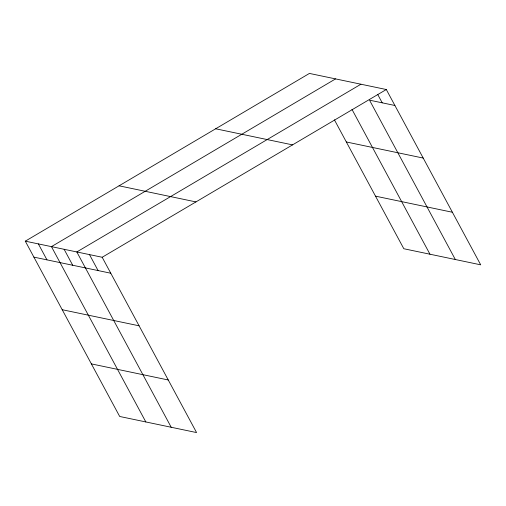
<?xml version="1.0" encoding="UTF-8"?>
<svg xmlns="http://www.w3.org/2000/svg" width="506" height="506" viewBox="0 0 506 506"><rect width="100%" height="100%" fill="white"/><g stroke="black" fill="none" stroke-linecap="round" stroke-linejoin="round"><path stroke-width="0.76" d="M25.3 241.166L102.18 257.263L196.575 432.573L119.694 416.476L25.3 241.166L309.425 73.427L386.306 89.524L480.7 264.834L403.82 248.737L334.409 119.827M335.567 78.898L51.441 246.637L145.836 421.947M360.936 84.211L76.811 251.95L171.205 427.26M102.18 257.263L386.306 89.524M394.895 105.482L369.525 100.169L455.33 259.521M346.332 141.971L423.212 158.068M215.664 128.783L292.544 144.88M375.509 196.151L452.383 212.248M119.062 185.81L195.942 201.913M33.889 257.124L110.77 273.221M62.206 309.71L139.087 325.807M91.377 363.89L168.258 379.987M377.729 94.495L382.213 102.826M351.98 109.385L429.961 254.208M89.492 254.607L98.082 270.565M64.123 249.294L72.712 265.252M38.367 243.905L46.963 259.856"/></g></svg>
